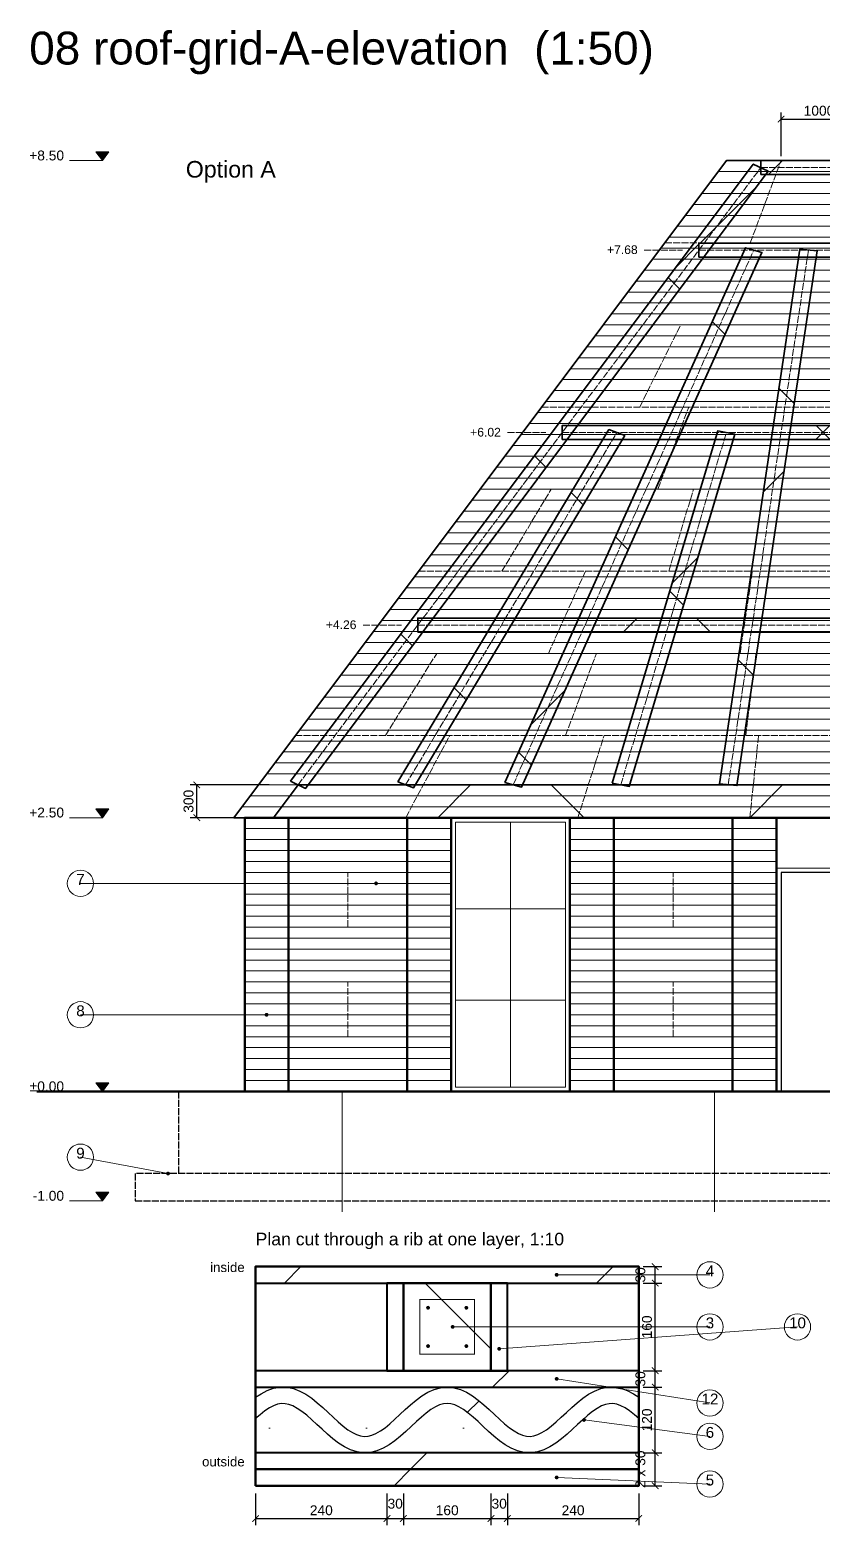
# Model space of a CAD drawing. Header units: millimetres. Extents: x 0 to 157872, y -2 to 14466.
# Drawn here: x 119613 to 126850, y 0 to 13654 of the extents above; entities that cross this region are included whole.
import ezdxf
from ezdxf.enums import TextEntityAlignment as Align

# ---------------------------------------------------------------- set-up
doc = ezdxf.new("R2010")
doc.units = ezdxf.units.MM
doc.linetypes.add('DASHED', pattern=[1.524, 1.27, -0.254])
for name, color, linetype, lineweight in [('ANNOTATION', 4, 'CONTINUOUS', 18), ('BACKGROUND', 9, 'CONTINUOUS', 13), ('DIMS', 3, 'CONTINUOUS', 18), ('HATCH-CAST', 7, 'CONTINUOUS', 9), ('HATCH-EARTH', 8, 'CONTINUOUS', 9), ('HATCH-INSULATION', 7, 'Continuous', 9), ('HATCH-PRINTED', 7, 'CONTINUOUS', 9), ('HIDDEN-AXIS', 8, 'DASHED', 18), ('LINES', 7, 'CONTINUOUS', 25), ('OUTLINE-CUT', 7, 'CONTINUOUS', 50), ('OUTLINE-FINE', 7, 'CONTINUOUS', 25), ('PRINT-LAYERS', 7, 'CONTINUOUS', 9), ('PRINTED-BEAD', 7, 'CONTINUOUS', 25), ('REBAR', 1, 'CONTINUOUS', 0), ('SHEET-LABELS', 2, 'Continuous', 25), ('TEXT', 7, 'CONTINUOUS', 18)]:
    doc.layers.add(name, color=color, linetype=linetype, lineweight=lineweight)
doc.styles.get("Standard").update_dxf_attribs({"font": 'arial.ttf'})
doc.dimstyles.new('PYR-1-50', dxfattribs={"dimscale": 50, "dimtxt": 1.8, "dimasz": 1.2, "dimexe": 1.2, "dimexo": 0.8, "dimgap": 0.6, "dimtad": 1, "dimdec": 0, "dimtxsty": 'Standard', "dimblk": 'ARCHTICK', "dimcen": 2.5, "dimclrd": 3, "dimclre": 3, "dimclrt": 7, "dimazin": 3, "dimtfac": 1, "dimtmove": 0, "dimatfit": 3})
pattern_1 = [(45, (0, 0), (-1425.35, 1425.35), []), (135, (0, 0), (-1425.35, -1425.35), [])]
pattern_2 = [(0, (0, 0), (442.9134, 885.827), [0, -885.827])]
pattern_3 = [(45, (0, 0), (-1425.35, 1425.35), [])]

# ---------------------------------------------------------------- blocks, each defined once
blk = doc.blocks.new('_ARCHTICK')
at = {"color": 0, "linetype": 'BYBLOCK', "const_width": 0.15}
blk.add_lwpolyline([(-0.5, -0.5), (0.5, 0.5)], dxfattribs=at)

msp = doc.modelspace()

# ---------------------------------------------------------------- hatches: boundary and pattern name
at = {"layer": 'ANNOTATION', "ltscale": 50}
h = msp.add_hatch(color=7, dxfattribs=at)
h.dxf.hatch_style = 1
h.paths.add_polyline_path([(120275, 12460), (120215, 12540), (120335, 12540)])
h = msp.add_hatch(color=7, dxfattribs=at)
h.dxf.hatch_style = 1
h.paths.add_polyline_path([(120275, 6460), (120215, 6540), (120335, 6540)])
h = msp.add_hatch(color=7, dxfattribs=at)
h.dxf.hatch_style = 1
edge = h.paths.add_edge_path()
edge.add_arc((122775, 5860), 17.5, 0, 360)
h = msp.add_hatch(color=7, dxfattribs=at)
h.dxf.hatch_style = 1
edge = h.paths.add_edge_path()
edge.add_arc((121775, 4660), 17.5, 0, 360)
h = msp.add_hatch(color=7, dxfattribs=at)
h.dxf.hatch_style = 1
h.paths.add_polyline_path([(120275, 3960), (120215, 4040), (120335, 4040)])
h = msp.add_hatch(color=7, dxfattribs=at)
h.dxf.hatch_style = 1
edge = h.paths.add_edge_path()
edge.add_arc((120875, 3210), 17.5, 0, 360)
h = msp.add_hatch(color=7, dxfattribs=at)
h.dxf.hatch_style = 1
h.paths.add_polyline_path([(120275, 2960), (120215, 3040), (120335, 3040)])
h = msp.add_hatch(color=7, dxfattribs=at)
h.dxf.hatch_style = 1
edge = h.paths.add_edge_path()
edge.add_arc((124425, 2285), 17.5, 0, 360)
h = msp.add_hatch(color=7, dxfattribs=at)
h.dxf.hatch_style = 1
edge = h.paths.add_edge_path()
edge.add_arc((123475, 1810), 17.5, 0, 360)
h = msp.add_hatch(color=7, dxfattribs=at)
h.dxf.hatch_style = 1
edge = h.paths.add_edge_path()
edge.add_arc((123900, 1610), 17.5, 0, 360)
h = msp.add_hatch(color=7, dxfattribs=at)
h.dxf.hatch_style = 1
edge = h.paths.add_edge_path()
edge.add_arc((124425, 1335), 17.5, 0, 360)
h = msp.add_hatch(color=7, dxfattribs=at)
h.dxf.hatch_style = 1
edge = h.paths.add_edge_path()
edge.add_arc((124675, 960), 17.5, 0, 360)
h = msp.add_hatch(color=7, dxfattribs=at)
h.dxf.hatch_style = 1
edge = h.paths.add_edge_path()
edge.add_arc((124425, 435), 17.5, 0, 360)
at = {"layer": 'HATCH-CAST', "ltscale": 50}
h = msp.add_hatch(dxfattribs=at)
h.set_pattern_fill('ANSI37', scale=25.19685)
h.set_pattern_definition(pattern_1)
h.paths.add_polyline_path([(123297.6, 8282.3), (123156.3, 8282.3), (123156.3, 8154.3), (123201.6, 8154.3), (122155.8, 6760), (122062.5, 6760), (121993.9, 6792.9), (126220.9, 12428.9), (126289.5, 12396), (126289.5, 12332), (126334.8, 12332), (125866.3, 11707.3), (125725, 11707.3), (125725, 11579.3), (125770.3, 11579.3), (124616.3, 10040.7), (124475, 10040.7), (124475, 9912.7), (124520.3, 9912.7)])
h = msp.add_hatch(dxfattribs=at)
h.set_pattern_fill('ANSI37', scale=25.19685)
h.set_pattern_definition(pattern_1)
h.paths.add_polyline_path([(127660.5, 12332), (126289.5, 12332), (126289.5, 12460), (127660.5, 12460)])
h = msp.add_hatch(dxfattribs=at)
h.set_pattern_fill('ANSI37', scale=25.19685)
h.set_pattern_definition(pattern_1)
h.paths.add_polyline_path([(125725, 11707.3), (128225, 11707.3), (128225, 11579.3), (125725, 11579.3)])
h = msp.add_hatch(dxfattribs=at)
h.set_pattern_fill('ANSI37', scale=25.19685)
h.set_pattern_definition(pattern_1)
h.paths.add_polyline_path([(125418.8, 10040.7), (126111.2, 11579.3), (126281.2, 11579.3), (125588.8, 10040.7)])
h = msp.add_hatch(dxfattribs=at)
h.set_pattern_fill('ANSI37', scale=25.19685)
h.set_pattern_definition(pattern_1)
h.paths.add_polyline_path([(126404, 10040.7), (126634.8, 11579.3), (126796, 11579.3), (126565.2, 10040.7)])
h = msp.add_hatch(dxfattribs=at)
h.set_pattern_fill('ANSI37', scale=25.19685)
h.set_pattern_definition(pattern_1)
h.paths.add_polyline_path([(129475, 10040.7), (129475, 9912.7), (124475, 9912.7), (124475, 10040.7)])
h = msp.add_hatch(dxfattribs=at)
h.set_pattern_fill('ANSI37', scale=25.19685)
h.set_pattern_definition(pattern_1)
h.paths.add_polyline_path([(124847.9, 9912.7), (125025.4, 9912.7), (124047.2, 8282.3), (123869.7, 8282.3)])
h = msp.add_hatch(dxfattribs=at)
h.set_pattern_fill('ANSI37', scale=25.19685)
h.set_pattern_definition(pattern_1)
h.paths.add_polyline_path([(125361.2, 9912.7), (125531.2, 9912.7), (124797.6, 8282.3), (124627.5, 8282.3)])
h = msp.add_hatch(dxfattribs=at)
h.set_pattern_fill('ANSI37', scale=25.19685)
h.set_pattern_definition(pattern_1)
h.paths.add_polyline_path([(125873.5, 9912.7), (126038.1, 9912.7), (125549, 8282.3), (125384.4, 8282.3)])
h = msp.add_hatch(dxfattribs=at)
h.set_pattern_fill('ANSI37', scale=25.19685)
h.set_pattern_definition(pattern_1)
h.paths.add_polyline_path([(126546, 9912.7), (126301.4, 8282.3), (126140.3, 8282.3), (126384.8, 9912.7)])
h = msp.add_hatch(dxfattribs=at)
h.set_pattern_fill('ANSI37', scale=25.19685)
h.set_pattern_definition(pattern_1)
h.paths.add_polyline_path([(130793.8, 8154.3), (123156.3, 8154.3), (123156.3, 8282.3), (130793.8, 8282.3)])
h = msp.add_hatch(dxfattribs=at)
h.set_pattern_fill('ANSI37', scale=25.19685)
h.set_pattern_definition(pattern_1)
h.paths.add_polyline_path([(123133.8, 6760), (123045, 6760), (122972.9, 6787.7), (123792.9, 8154.3), (123970.4, 8154.3)])
h = msp.add_hatch(dxfattribs=at)
h.set_pattern_fill('ANSI37', scale=25.19685)
h.set_pattern_definition(pattern_1)
h.paths.add_polyline_path([(124569.9, 8154.3), (124740, 8154.3), (124112.5, 6760), (124027.5, 6760), (123952.2, 6781.7)])
h = msp.add_hatch(dxfattribs=at)
h.set_pattern_fill('ANSI37', scale=25.19685)
h.set_pattern_definition(pattern_1)
h.paths.add_polyline_path([(125010, 6760), (124932.2, 6774.9), (125346, 8154.3), (125510.6, 8154.3), (125092.3, 6760)])
h = msp.add_hatch(dxfattribs=at)
h.set_pattern_fill('ANSI37', scale=25.19685)
h.set_pattern_definition(pattern_1)
h.paths.add_polyline_path([(126073.1, 6760), (125992.5, 6760), (125913.1, 6767.6), (126121.1, 8154.3), (126282.2, 8154.3)])
h = msp.add_hatch(dxfattribs=at)
h.set_pattern_fill('ANSI37', scale=25.19685)
h.set_pattern_definition(pattern_1)
h.paths.add_polyline_path([(121837.5, 6460), (122062.5, 6760), (131887.5, 6760), (132112.5, 6460)])
h = msp.add_hatch(dxfattribs=at)
h.set_pattern_fill('ANSI37', scale=25.19685)
h.set_pattern_definition(pattern_1)
h.paths.add_polyline_path([(123825, 2210), (123825, 1410), (123025, 1410), (123025, 2210)])
at = {"layer": 'HATCH-EARTH', "ltscale": 50}
h = msp.add_hatch(dxfattribs=at)
h.set_pattern_fill('EARTH', scale=37.795276)
h.set_pattern_definition([(0, (0, 0), (9070.87, 9070.87), [9070.9, -9070.9]), (0, (0, 3402), (9070.87, 9070.87), [9070.9, -9070.9]), (0, (0, 6803), (9070.87, 9070.87), [9070.9, -9070.9]), (90, (1134, 7937), (-9070.87, 9070.87), [9070.9, -9070.9]), (90, (4535, 7937), (-9070.87, 9070.87), [9070.9, -9070.9]), (90, (7937, 7937), (-9070.87, 9070.87), [9070.9, -9070.9])])
h.paths.add_polyline_path([(132375, 3960), (134275, 3960), (134275, 2860), (119675, 2860), (119675, 3960), (121575, 3960), (121975, 3960), (123060.7, 3960), (123460.7, 3960), (124546.4, 3960), (124946.4, 3960), (126032.2, 3960), (126432.2, 3960), (126475, 3960), (127475, 3960), (127517.9, 3960), (127917.9, 3960), (129003.6, 3960), (129403.6, 3960), (130489.3, 3960), (130889.3, 3960), (131975, 3960)])
at = {"layer": 'HATCH-INSULATION', "ltscale": 50}
h = msp.add_hatch(dxfattribs=at)
h.set_pattern_fill('DOTS', scale=23.622047)
h.set_pattern_definition(pattern_2)
h.paths.add_polyline_path([(122814.6, 859.3), (122774.4, 836.2), (122736.8, 820.7), (122701.7, 812.3), (122667.9, 810.5), (122633.8, 815), (122597.7, 826.3), (122559, 845), (122517.8, 871.1), (122474.6, 903.9), (122429.7, 942.2), (122383.5, 984.5), (122336.2, 1028.9), (122287.8, 1073.9), (122238.2, 1117.6), (122187.1, 1158.3), (122134.1, 1194.4), (122078.8, 1224.4), (122020.8, 1246.3), (121960.5, 1258.4), (121899.2, 1259.3), (121838.6, 1248.9), (121780.2, 1228.4), (121724.5, 1199.6), (121675, 1166.9), (121675, 1260), (123421.5, 1260), (123363.9, 1254.6), (123304.5, 1238.2), (123247.7, 1212.7), (123193.4, 1179.9), (123141.2, 1141.6), (123090.8, 1099.4), (123041.7, 1055), (122993.8, 1010), (122946.9, 966.3), (122901.3, 925.5), (122857, 889.4)])
h = msp.add_hatch(dxfattribs=at)
h.set_pattern_fill('DOTS', scale=23.622047)
h.set_pattern_definition(pattern_2)
h.paths.add_polyline_path([(124513.8, 1028.9), (124466.5, 984.5), (124420.3, 942.2), (124375.5, 903.9), (124332.2, 871.1), (124291, 845), (124252.3, 826.3), (124216.2, 815), (124182.1, 810.5), (124148.3, 812.3), (124113.2, 820.7), (124075.6, 836.2), (124035.4, 859.3), (123993, 889.4), (123948.8, 925.5), (123903.1, 966.3), (123856.3, 1010), (123808.3, 1055), (123759.3, 1099.4), (123708.8, 1141.6), (123656.7, 1179.9), (123602.4, 1212.7), (123545.5, 1238.2), (123486.1, 1254.6), (123428.5, 1260), (125175, 1260), (125175, 1166.9), (125125.5, 1199.6), (125069.8, 1228.4), (125011.4, 1248.9), (124950.9, 1259.3), (124889.5, 1258.4), (124829.2, 1246.3), (124771.3, 1224.4), (124715.9, 1194.4), (124662.9, 1158.3), (124611.8, 1117.6), (124562.2, 1073.9)])
h = msp.add_hatch(dxfattribs=at)
h.set_pattern_fill('DOTS', scale=23.622047)
h.set_pattern_definition(pattern_2)
h.paths.add_polyline_path([(122141.8, 1002.5), (122187.2, 962.6), (122233.8, 919.3), (122281.5, 874.5), (122330.3, 829.8), (122380.5, 787), (122432.2, 747.8), (122486, 713.7), (122542.3, 686.5), (122601.2, 668), (122661.6, 660), (121675, 660), (121675, 973.5), (121715.2, 1008.4), (121758.9, 1042.5), (121800.5, 1070.1), (121839.8, 1090.4), (121876.4, 1103.2), (121910.9, 1109.1), (121944.5, 1108.6), (121979.2, 1101.7), (122016.3, 1087.7), (122055.9, 1066.2), (122097.9, 1037.5)])
h = msp.add_hatch(dxfattribs=at)
h.set_pattern_fill('DOTS', scale=23.622047)
h.set_pattern_definition(pattern_2)
h.paths.add_polyline_path([(123317.4, 1079.5), (123355.5, 1096.7), (123391.1, 1106.5), (123425, 1109.7), (123458.9, 1106.5), (123494.5, 1096.7), (123532.7, 1079.5), (123573.4, 1055), (123616.2, 1023.5), (123660.8, 986.2), (123706.7, 944.7), (123753.8, 900.5), (123801.9, 855.5), (123851.3, 811.5), (123902, 770), (123954.6, 732.7), (124009.4, 701.3), (124066.8, 677.5), (124126.7, 663.2), (124186.6, 660), (122663.4, 660), (122723.3, 663.2), (122783.2, 677.5), (122840.6, 701.3), (122895.4, 732.7), (122948, 770), (122998.8, 811.5), (123048.1, 855.5), (123096.3, 900.5), (123143.3, 944.7), (123189.3, 986.2), (123233.8, 1023.5), (123276.7, 1055)])
h = msp.add_hatch(dxfattribs=at)
h.set_pattern_fill('DOTS', scale=23.622047)
h.set_pattern_definition(pattern_2)
h.paths.add_polyline_path([(124794.1, 1066.2), (124833.8, 1087.7), (124870.8, 1101.7), (124905.5, 1108.6), (124939.2, 1109.1), (124973.6, 1103.2), (125010.2, 1090.4), (125049.5, 1070.1), (125091.2, 1042.5), (125134.8, 1008.4), (125175, 973.5), (125175, 660), (124188.5, 660), (124248.8, 668), (124307.7, 686.5), (124364, 713.7), (124417.8, 747.8), (124469.6, 787), (124519.7, 829.8), (124568.5, 874.5), (124616.2, 919.3), (124662.8, 962.6), (124708.2, 1002.5), (124752.1, 1037.5)])
at = {"layer": 'HATCH-PRINTED', "ltscale": 50}
h = msp.add_hatch(dxfattribs=at)
h.set_pattern_fill('ANSI31', scale=25.19685)
h.set_pattern_definition(pattern_3)
h.paths.add_polyline_path([(121675, 2210), (121675, 2360), (125175, 2360), (125175, 2210), (123975, 2210), (123825, 2210), (123025, 2210), (122875, 2210)])
h = msp.add_hatch(dxfattribs=at)
h.set_pattern_fill('ANSI31', scale=25.19685)
h.set_pattern_definition(pattern_3)
h.paths.add_polyline_path([(122875, 1410), (122875, 2210), (123025, 2210), (123025, 1410)])
h = msp.add_hatch(dxfattribs=at)
h.set_pattern_fill('ANSI31', scale=25.19685)
h.set_pattern_definition(pattern_3)
h.paths.add_polyline_path([(123825, 1410), (123825, 2210), (123975, 2210), (123975, 1410)])
h = msp.add_hatch(dxfattribs=at)
h.set_pattern_fill('ANSI31', scale=25.19685)
h.set_pattern_definition(pattern_3)
h.paths.add_polyline_path([(122875, 1410), (123025, 1410), (123825, 1410), (123975, 1410), (125175, 1410), (125175, 1260), (121675, 1260), (121675, 1410)])
h = msp.add_hatch(dxfattribs=at)
h.set_pattern_fill('ANSI31', scale=25.19685)
h.set_pattern_definition(pattern_3)
h.paths.add_polyline_path([(122429.7, 942.2), (122474.6, 903.9), (122517.8, 871.1), (122559, 845), (122597.7, 826.3), (122633.8, 815), (122667.9, 810.5), (122701.7, 812.3), (122736.8, 820.7), (122774.4, 836.2), (122814.6, 859.3), (122857, 889.4), (122901.3, 925.5), (122946.9, 966.3), (122993.8, 1010), (123041.7, 1055), (123090.8, 1099.4), (123141.2, 1141.6), (123193.4, 1179.9), (123247.7, 1212.7), (123304.5, 1238.2), (123363.9, 1254.6), (123421.5, 1260), (123428.5, 1260), (123486.1, 1254.6), (123545.5, 1238.2), (123602.4, 1212.7), (123656.7, 1179.9), (123708.8, 1141.6), (123759.3, 1099.4), (123808.3, 1055), (123856.3, 1010), (123903.1, 966.3), (123948.8, 925.5), (123993, 889.4), (124035.4, 859.3), (124075.6, 836.2), (124113.2, 820.7), (124148.3, 812.3), (124182.1, 810.5), (124216.2, 815), (124252.3, 826.3), (124291, 845), (124332.2, 871.1), (124375.5, 903.9), (124420.3, 942.2), (124466.5, 984.5), (124513.8, 1028.9), (124562.2, 1073.9), (124611.8, 1117.6), (124662.9, 1158.3), (124715.9, 1194.4), (124771.3, 1224.4), (124829.2, 1246.3), (124889.5, 1258.4), (124950.9, 1259.3), (125011.4, 1248.9), (125069.8, 1228.4), (125125.5, 1199.6), (125175, 1166.9), (125175, 973.5), (125134.8, 1008.4), (125091.2, 1042.5), (125049.5, 1070.1), (125010.2, 1090.4), (124973.6, 1103.2), (124939.2, 1109.1), (124905.5, 1108.6), (124870.8, 1101.7), (124833.8, 1087.7), (124794.1, 1066.2), (124752.1, 1037.5), (124708.2, 1002.5), (124662.8, 962.6), (124616.2, 919.3), (124568.5, 874.5), (124519.7, 829.8), (124469.6, 787), (124417.8, 747.8), (124364, 713.7), (124307.7, 686.5), (124248.8, 668), (124188.5, 660), (124186.6, 660), (124126.7, 663.2), (124066.8, 677.5), (124009.4, 701.3), (123954.6, 732.7), (123902, 770), (123851.3, 811.5), (123801.9, 855.5), (123753.8, 900.5), (123706.7, 944.7), (123660.8, 986.2), (123616.2, 1023.5), (123573.4, 1055), (123532.7, 1079.5), (123494.5, 1096.7), (123458.9, 1106.5), (123425, 1109.7), (123391.1, 1106.5), (123355.5, 1096.7), (123317.4, 1079.5), (123276.7, 1055), (123233.8, 1023.5), (123189.3, 986.2), (123143.3, 944.7), (123096.3, 900.5), (123048.1, 855.5), (122998.8, 811.5), (122948, 770), (122895.4, 732.7), (122840.6, 701.3), (122783.2, 677.5), (122723.3, 663.2), (122663.4, 660), (122661.6, 660), (122601.2, 668), (122542.3, 686.5), (122486, 713.7), (122432.2, 747.8), (122380.5, 787), (122330.3, 829.8), (122281.5, 874.5), (122233.8, 919.3), (122187.2, 962.6), (122141.8, 1002.5), (122097.9, 1037.5), (122055.9, 1066.2), (122016.3, 1087.7), (121979.2, 1101.7), (121944.5, 1108.6), (121910.9, 1109.1), (121876.4, 1103.2), (121839.8, 1090.4), (121800.5, 1070.1), (121758.9, 1042.5), (121715.2, 1008.4), (121675, 973.5), (121675, 1166.9), (121724.5, 1199.6), (121780.2, 1228.4), (121838.6, 1248.9), (121899.2, 1259.3), (121960.5, 1258.4), (122020.8, 1246.3), (122078.8, 1224.4), (122134.1, 1194.4), (122187.1, 1158.3), (122238.2, 1117.6), (122287.8, 1073.9), (122336.2, 1028.9), (122383.5, 984.5)])
h = msp.add_hatch(dxfattribs=at)
h.set_pattern_fill('ANSI31', scale=25.19685)
h.set_pattern_definition(pattern_3)
h.paths.add_polyline_path([(125175, 510), (121675, 510), (121675, 660), (125175, 660)])
h = msp.add_hatch(dxfattribs=at)
h.set_pattern_fill('ANSI31', scale=25.19685)
h.set_pattern_definition(pattern_3)
h.paths.add_polyline_path([(125175, 510), (125175, 360), (121675, 360), (121675, 510)])
at = {"layer": 'REBAR', "ltscale": 50}
h = msp.add_hatch(color=7, dxfattribs=at)
h.dxf.hatch_style = 1
edge = h.paths.add_edge_path()
edge.add_arc((123250, 1985), 17.5, 0, 360)
h = msp.add_hatch(color=7, dxfattribs=at)
h.dxf.hatch_style = 1
edge = h.paths.add_edge_path()
edge.add_arc((123600, 1985), 17.5, 0, 360)
h = msp.add_hatch(color=7, dxfattribs=at)
h.dxf.hatch_style = 1
edge = h.paths.add_edge_path()
edge.add_arc((123250, 1635), 17.5, 0, 360)
h = msp.add_hatch(color=7, dxfattribs=at)
h.dxf.hatch_style = 1
edge = h.paths.add_edge_path()
edge.add_arc((123600, 1635), 17.5, 0, 360)

# ---------------------------------------------------------------- linework, layer by layer
at = {"layer": 'ANNOTATION', "lineweight": 20, "ltscale": 50}
for points in [[(120275, 12460), (119975, 12460)], [(120275, 6460), (119975, 6460)], [(120075, 5860), (122775, 5860)], [(120075, 4660), (121775, 4660)], [(120275, 3960), (119975, 3960)], [(120075, 3360), (120875, 3210)], [(120275, 2960), (119975, 2960)], [(125825, 2285), (124425, 2285)], [(125825, 1810), (123475, 1810)], [(126625, 1810), (123900, 1610)], [(125825, 1115), (124425, 1335)], [(125825, 810), (124675, 960)], [(125825, 375), (124425, 435)]]:
    msp.add_lwpolyline(points, dxfattribs=at)
at = {"layer": 'ANNOTATION', "lineweight": 9, "ltscale": 50}
for points in [[(120275, 12460), (120335, 12540), (120215, 12540)], [(120275, 6460), (120335, 6540), (120215, 6540)], [(120275, 3960), (120335, 4040), (120215, 4040)], [(120275, 2960), (120335, 3040), (120215, 3040)]]:
    msp.add_lwpolyline(points, close=True, dxfattribs=at)
at = {"layer": 'ANNOTATION', "lineweight": 18, "ltscale": 50}
for centre in [(120075, 5860), (120075, 4660), (120075, 3360), (125825, 2285), (125825, 1810), (126625, 1810), (125825, 1115), (125825, 810), (125825, 375)]:
    msp.add_circle(centre, 120, dxfattribs=at)
at = {"layer": 'BACKGROUND', "lineweight": 20, "ltscale": 50}
msp.add_lwpolyline([(124003.6, 4000), (124003.6, 6420)], dxfattribs=at)
at = {"layer": 'BACKGROUND', "lineweight": 15, "ltscale": 50}
for points in [[(123500.7, 5626.7), (124506.4, 5626.7)], [(123500.7, 4793.3), (124506.4, 4793.3)]]:
    msp.add_lwpolyline(points, dxfattribs=at)
at = {"layer": 'HIDDEN-AXIS', "linetype": 'DASHED', "lineweight": 9, "ltscale": 50}
for points in [[(126193.8, 11710), (126475, 12460)], [(125412.5, 11710), (128537.5, 11710)], [(124850, 10960), (129100, 10960)], [(125183.3, 10210), (125558.3, 10960)], [(124287.5, 10210), (129662.5, 10210)], [(125350, 9460), (125631.2, 10210)], [(123725, 9460), (130225, 9460)], [(123925, 8710), (124375, 9460)], [(125450, 8710), (125675, 9460)], [(123162.5, 8710), (130787.5, 8710)], [(124350, 7960), (124687.5, 8710)], [(126100, 7960), (126212.5, 8710)], [(122600, 7960), (131350, 7960)], [(122860.4, 7210), (123329.2, 7960)], [(124506.2, 7210), (124787.5, 7960)], [(126152.1, 7210), (126245.8, 7960)], [(122037.5, 7210), (131912.5, 7210)], [(123046.4, 6460), (123448.2, 7210)], [(124617.9, 6460), (124858.9, 7210)], [(126189.3, 6460), (126269.6, 7210)], [(121975, 5960), (123060.7, 5960)], [(122517.9, 5460), (122517.9, 5960)], [(124946.4, 5960), (126032.1, 5960)], [(125489.3, 5460), (125489.3, 5960)], [(121975, 5460), (123060.7, 5460)], [(124946.4, 5460), (126032.1, 5460)], [(121975, 4960), (123060.7, 4960)], [(122517.9, 4460), (122517.9, 4960)], [(124946.4, 4960), (126032.1, 4960)], [(125489.3, 4460), (125489.3, 4960)], [(121975, 4460), (123060.7, 4460)], [(124946.4, 4460), (126032.1, 4460)]]:
    msp.add_lwpolyline(points, dxfattribs=at)
at = {"layer": 'HIDDEN-AXIS', "linetype": 'DASHED', "lineweight": 15, "ltscale": 50}
for points in [[(125225, 11643.3), (125575, 11643.3)], [(123975, 9976.7), (124325, 9976.7)], [(122656.2, 8218.3), (123006.2, 8218.3)]]:
    msp.add_lwpolyline(points, dxfattribs=at)
at = {"layer": 'HIDDEN-AXIS', "linetype": 'DASHED', "lineweight": 25, "ltscale": 50}
for points in [[(120975, 3210), (120975, 3960)], [(120575, 2960), (133375, 2960), (133375, 3210), (120575, 3210), (120575, 2960)]]:
    msp.add_lwpolyline(points, dxfattribs=at)
at = {"layer": 'LINES', "lineweight": 50, "ltscale": 50}
msp.add_lwpolyline([(119675, 3960), (134275, 3960)], dxfattribs=at)
at = {"layer": 'OUTLINE-CUT', "lineweight": 50, "ltscale": 50}
for points in [[(121575, 3960), (132375, 3960), (132375, 6460), (121575, 6460)], [(121575, 3960), (121975, 3960), (121975, 6460), (121575, 6460)], [(123060.7, 3960), (123460.7, 3960), (123460.7, 6460), (123060.7, 6460)], [(124546.4, 3960), (124946.4, 3960), (124946.4, 6460), (124546.4, 6460)], [(126032.1, 3960), (126432.1, 3960), (126432.1, 6460), (126032.1, 6460)], [(121675, 360), (125175, 360), (125175, 2360), (121675, 2360)], [(123025, 1410), (123825, 1410), (123825, 2210), (123025, 2210)]]:
    msp.add_lwpolyline(points, close=True, dxfattribs=at)
at = {"layer": 'OUTLINE-CUT', "lineweight": 40, "ltscale": 50}
for points in [[(121675, 2210), (125175, 2210), (125175, 2360), (121675, 2360)], [(122875, 1410), (123025, 1410), (123025, 2210), (122875, 2210)], [(123825, 1410), (123975, 1410), (123975, 2210), (123825, 2210)], [(121675, 1260), (125175, 1260), (125175, 1410), (121675, 1410)], [(121675, 510), (125175, 510), (125175, 660), (121675, 660)], [(121675, 360), (125175, 360), (125175, 510), (121675, 510)]]:
    msp.add_lwpolyline(points, close=True, dxfattribs=at)
at = {"layer": 'OUTLINE-FINE', "lineweight": 35, "ltscale": 50}
for points in [[(121475, 6460), (132475, 6460), (127975, 12460), (125975, 12460)], [(121993.9, 6792.9), (126220.9, 12428.9), (126358.1, 12363.1), (122131.1, 6727.1)], [(126289.5, 12332), (127660.5, 12332), (127660.5, 12460), (126289.5, 12460)], [(123952.2, 6781.7), (126149.7, 11665), (126300.3, 11621.7), (124102.8, 6738.3)], [(125725, 11579.3), (128225, 11579.3), (128225, 11707.3), (125725, 11707.3)], [(125913.1, 6767.6), (126645.6, 11651), (126804.4, 11635.7), (126071.9, 6752.4)], [(122972.9, 6787.7), (124902.9, 10004.4), (125047.1, 9949), (123117.1, 6732.3)], [(124475, 9912.7), (129475, 9912.7), (129475, 10040.7), (124475, 10040.7)], [(124932.2, 6774.9), (125897.2, 9991.6), (126052.8, 9961.7), (125087.8, 6745.1)], [(123156.2, 8154.3), (130793.8, 8154.3), (130793.8, 8282.3), (123156.2, 8282.3)], [(121837.5, 6460), (132112.5, 6460), (131887.5, 6760), (122062.5, 6760)], [(123460.7, 3960), (124546.4, 3960), (124546.4, 6460), (123460.7, 6460)]]:
    msp.add_lwpolyline(points, close=True, dxfattribs=at)
at = {"layer": 'OUTLINE-FINE', "lineweight": 15, "ltscale": 50}
for points in [[(123500.7, 4000), (124506.4, 4000), (124506.4, 6420), (123500.7, 6420)], [(126435, 3960), (127515, 3960), (127515, 6000), (126435, 6000)]]:
    msp.add_lwpolyline(points, close=True, dxfattribs=at)
at = {"layer": 'OUTLINE-FINE', "lineweight": 30, "ltscale": 50}
msp.add_lwpolyline([(126475, 3960), (127475, 3960), (127475, 5960), (126475, 5960)], close=True, dxfattribs=at)
at = {"layer": 'PRINT-LAYERS', "lineweight": 5, "ltscale": 50}
for points in [[(125900, 12360), (128050, 12360)], [(125750, 12160), (128200, 12160)], [(125825, 12260), (128125, 12260)], [(125675, 12060), (128275, 12060)], [(125600, 11960), (128350, 11960)], [(125450, 11760), (128500, 11760)], [(125525, 11860), (128425, 11860)], [(125375, 11660), (128575, 11660)], [(125300, 11560), (128650, 11560)], [(125150, 11360), (128800, 11360)], [(125225, 11460), (128725, 11460)], [(125075, 11260), (128875, 11260)], [(124925, 11060), (129025, 11060)], [(125000, 11160), (128950, 11160)], [(124850, 10960), (129100, 10960)], [(124775, 10860), (129175, 10860)], [(124625, 10660), (129325, 10660)], [(124700, 10760), (129250, 10760)], [(124550, 10560), (129400, 10560)], [(124475, 10460), (129475, 10460)], [(124325, 10260), (129625, 10260)], [(124400, 10360), (129550, 10360)], [(124250, 10160), (129700, 10160)], [(124175, 10060), (129775, 10060)], [(124025, 9860), (129925, 9860)], [(124100, 9960), (129850, 9960)], [(123950, 9760), (130000, 9760)], [(123800, 9560), (130150, 9560)], [(123875, 9660), (130075, 9660)], [(123725, 9460), (130225, 9460)], [(123650, 9360), (130300, 9360)], [(123500, 9160), (130450, 9160)], [(123575, 9260), (130375, 9260)], [(123425, 9060), (130525, 9060)], [(123350, 8960), (130600, 8960)], [(123200, 8760), (130750, 8760)], [(123275, 8860), (130675, 8860)], [(123125, 8660), (130825, 8660)], [(123050, 8560), (130900, 8560)], [(122900, 8360), (131050, 8360)], [(122975, 8460), (130975, 8460)], [(122825, 8260), (131125, 8260)], [(122675, 8060), (131275, 8060)], [(122750, 8160), (131200, 8160)], [(122600, 7960), (131350, 7960)], [(122525, 7860), (131425, 7860)], [(122375, 7660), (131575, 7660)], [(122450, 7760), (131500, 7760)], [(122300, 7560), (131650, 7560)], [(122225, 7460), (131725, 7460)], [(122075, 7260), (131875, 7260)], [(122150, 7360), (131800, 7360)], [(122000, 7160), (131950, 7160)], [(121925, 7060), (132025, 7060)], [(121775, 6860), (132175, 6860)], [(121850, 6960), (132100, 6960)], [(121700, 6760), (132250, 6760)], [(121550, 6560), (132400, 6560)], [(121625, 6660), (132325, 6660)], [(121575, 6360), (121975, 6360)], [(121975, 6360), (123060.7, 6360)], [(123060.7, 6360), (123460.7, 6360)], [(124546.4, 6360), (124946.4, 6360)], [(124946.4, 6360), (126032.1, 6360)], [(126032.1, 6360), (126432.1, 6360)], [(121575, 6260), (121975, 6260)], [(121575, 6160), (121975, 6160)], [(121975, 6260), (123060.7, 6260)], [(121975, 6160), (123060.7, 6160)], [(123060.7, 6260), (123460.7, 6260)], [(123060.7, 6160), (123460.7, 6160)], [(124546.4, 6260), (124946.4, 6260)], [(124546.4, 6160), (124946.4, 6160)], [(124946.4, 6260), (126032.1, 6260)], [(124946.4, 6160), (126032.1, 6160)], [(126032.1, 6260), (126432.1, 6260)], [(126032.1, 6160), (126432.1, 6160)], [(121575, 6060), (121975, 6060)], [(121975, 6060), (123060.7, 6060)], [(123060.7, 6060), (123460.7, 6060)], [(124546.4, 6060), (124946.4, 6060)], [(124946.4, 6060), (126032.1, 6060)], [(126032.1, 6060), (126432.1, 6060)], [(121575, 5960), (121975, 5960)], [(121975, 5960), (123060.7, 5960)], [(123060.7, 5960), (123460.7, 5960)], [(124546.4, 5960), (124946.4, 5960)], [(124946.4, 5960), (126032.1, 5960)], [(126032.1, 5960), (126432.1, 5960)], [(121575, 5860), (121975, 5860)], [(121575, 5760), (121975, 5760)], [(121975, 5860), (123060.7, 5860)], [(121975, 5760), (123060.7, 5760)], [(123060.7, 5860), (123460.7, 5860)], [(123060.7, 5760), (123460.7, 5760)], [(124546.4, 5860), (124946.4, 5860)], [(124546.4, 5760), (124946.4, 5760)], [(124946.4, 5860), (126032.1, 5860)], [(124946.4, 5760), (126032.1, 5760)], [(126032.1, 5860), (126432.1, 5860)], [(126032.1, 5760), (126432.1, 5760)], [(121575, 5660), (121975, 5660)], [(121975, 5660), (123060.7, 5660)], [(123060.7, 5660), (123460.7, 5660)], [(124546.4, 5660), (124946.4, 5660)], [(124946.4, 5660), (126032.1, 5660)], [(126032.1, 5660), (126432.1, 5660)], [(121575, 5560), (121975, 5560)], [(121975, 5560), (123060.7, 5560)], [(123060.7, 5560), (123460.7, 5560)], [(124546.4, 5560), (124946.4, 5560)], [(124946.4, 5560), (126032.1, 5560)], [(126032.1, 5560), (126432.1, 5560)], [(121575, 5460), (121975, 5460)], [(121575, 5360), (121975, 5360)], [(121975, 5460), (123060.7, 5460)], [(121975, 5360), (123060.7, 5360)], [(123060.7, 5460), (123460.7, 5460)], [(123060.7, 5360), (123460.7, 5360)], [(124546.4, 5460), (124946.4, 5460)], [(124546.4, 5360), (124946.4, 5360)], [(124946.4, 5460), (126032.1, 5460)], [(124946.4, 5360), (126032.1, 5360)], [(126032.1, 5460), (126432.1, 5460)], [(126032.1, 5360), (126432.1, 5360)], [(121575, 5260), (121975, 5260)], [(121975, 5260), (123060.7, 5260)], [(123060.7, 5260), (123460.7, 5260)], [(124546.4, 5260), (124946.4, 5260)], [(124946.4, 5260), (126032.1, 5260)], [(126032.1, 5260), (126432.1, 5260)], [(121575, 5160), (121975, 5160)], [(121575, 5060), (121975, 5060)], [(121975, 5160), (123060.7, 5160)], [(121975, 5060), (123060.7, 5060)], [(123060.7, 5160), (123460.7, 5160)], [(123060.7, 5060), (123460.7, 5060)], [(124546.4, 5160), (124946.4, 5160)], [(124546.4, 5060), (124946.4, 5060)], [(124946.4, 5160), (126032.1, 5160)], [(124946.4, 5060), (126032.1, 5060)], [(126032.1, 5160), (126432.1, 5160)], [(126032.1, 5060), (126432.1, 5060)], [(121575, 4960), (121975, 4960)], [(121975, 4960), (123060.7, 4960)], [(123060.7, 4960), (123460.7, 4960)], [(124546.4, 4960), (124946.4, 4960)], [(124946.4, 4960), (126032.1, 4960)], [(126032.1, 4960), (126432.1, 4960)], [(121575, 4860), (121975, 4860)], [(121975, 4860), (123060.7, 4860)], [(123060.7, 4860), (123460.7, 4860)], [(124546.4, 4860), (124946.4, 4860)], [(124946.4, 4860), (126032.1, 4860)], [(126032.1, 4860), (126432.1, 4860)], [(121575, 4760), (121975, 4760)], [(121575, 4660), (121975, 4660)], [(121975, 4760), (123060.7, 4760)], [(121975, 4660), (123060.7, 4660)], [(123060.7, 4760), (123460.7, 4760)], [(123060.7, 4660), (123460.7, 4660)], [(124546.4, 4760), (124946.4, 4760)], [(124546.4, 4660), (124946.4, 4660)], [(124946.4, 4760), (126032.1, 4760)], [(124946.4, 4660), (126032.1, 4660)], [(126032.1, 4760), (126432.1, 4760)], [(126032.1, 4660), (126432.1, 4660)], [(121575, 4560), (121975, 4560)], [(121975, 4560), (123060.7, 4560)], [(123060.7, 4560), (123460.7, 4560)], [(124546.4, 4560), (124946.4, 4560)], [(124946.4, 4560), (126032.1, 4560)], [(126032.1, 4560), (126432.1, 4560)], [(121575, 4460), (121975, 4460)], [(121975, 4460), (123060.7, 4460)], [(123060.7, 4460), (123460.7, 4460)], [(124546.4, 4460), (124946.4, 4460)], [(124946.4, 4460), (126032.1, 4460)], [(126032.1, 4460), (126432.1, 4460)], [(121575, 4360), (121975, 4360)], [(121575, 4260), (121975, 4260)], [(121975, 4360), (123060.7, 4360)], [(121975, 4260), (123060.7, 4260)], [(123060.7, 4360), (123460.7, 4360)], [(123060.7, 4260), (123460.7, 4260)], [(124546.4, 4360), (124946.4, 4360)], [(124546.4, 4260), (124946.4, 4260)], [(124946.4, 4360), (126032.1, 4360)], [(124946.4, 4260), (126032.1, 4260)], [(126032.1, 4360), (126432.1, 4360)], [(126032.1, 4260), (126432.1, 4260)], [(121575, 4160), (121975, 4160)], [(121975, 4160), (123060.7, 4160)], [(123060.7, 4160), (123460.7, 4160)], [(124546.4, 4160), (124946.4, 4160)], [(124946.4, 4160), (126032.1, 4160)], [(126032.1, 4160), (126432.1, 4160)], [(121575, 4060), (121975, 4060)], [(121975, 4060), (123060.7, 4060)], [(123060.7, 4060), (123460.7, 4060)], [(124546.4, 4060), (124946.4, 4060)], [(124946.4, 4060), (126032.1, 4060)], [(126032.1, 4060), (126432.1, 4060)]]:
    msp.add_lwpolyline(points, dxfattribs=at)
at = {"layer": 'PRINTED-BEAD', "lineweight": 25, "ltscale": 50}
for points in [[(121724.5, 1199.6), (121780.2, 1228.4), (121838.6, 1248.9), (121899.2, 1259.3), (121960.5, 1258.4), (122020.8, 1246.3), (122078.8, 1224.4), (122134.1, 1194.4), (122187.1, 1158.3), (122238.2, 1117.6), (122287.8, 1073.9), (122336.2, 1028.9), (122383.5, 984.5), (122429.7, 942.2), (122474.5, 903.9), (122517.8, 871.1), (122559, 845), (122597.7, 826.3), (122633.8, 815), (122667.9, 810.5), (122701.7, 812.3), (122736.8, 820.7), (122774.4, 836.2), (122814.6, 859.3), (122857, 889.4), (122901.3, 925.5), (122946.9, 966.3), (122993.7, 1010), (123041.7, 1055), (123090.8, 1099.4), (123141.2, 1141.6), (123193.3, 1179.9), (123247.6, 1212.7), (123304.5, 1238.2), (123363.9, 1254.6), (123421.5, 1260)], [(123421.5, 1260), (123428.5, 1260)], [(123428.5, 1260), (123486.1, 1254.6), (123545.5, 1238.2), (123602.4, 1212.7), (123656.7, 1179.9), (123708.8, 1141.6), (123759.2, 1099.4), (123808.3, 1055), (123856.3, 1010), (123903.1, 966.3), (123948.7, 925.5), (123993, 889.4), (124035.4, 859.3), (124075.6, 836.2), (124113.2, 820.7), (124148.3, 812.3), (124182.1, 810.5), (124216.2, 815), (124252.3, 826.3), (124291, 845), (124332.2, 871.1), (124375.5, 903.9), (124420.3, 942.2), (124466.5, 984.5), (124513.8, 1028.9), (124562.2, 1073.9), (124611.8, 1117.6), (124662.9, 1158.3), (124715.9, 1194.4), (124771.2, 1224.4), (124829.2, 1246.3), (124889.5, 1258.4), (124950.8, 1259.3), (125011.4, 1248.9), (125069.8, 1228.4), (125125.5, 1199.6), (125175, 1166.9)], [(121675, 1166.9), (121724.5, 1199.6)], [(121675, 973.5), (121675, 1166.9)], [(122661.5, 660), (122601.2, 668), (122542.3, 686.5), (122486, 713.7), (122432.2, 747.8), (122380.5, 787), (122330.3, 829.8), (122281.5, 874.5), (122233.8, 919.3), (122187.2, 962.6), (122141.8, 1002.5), (122097.9, 1037.5), (122055.9, 1066.2), (122016.2, 1087.7), (121979.2, 1101.7), (121944.5, 1108.6), (121910.8, 1109.1), (121876.4, 1103.2), (121839.8, 1090.4), (121800.5, 1070.1), (121758.8, 1042.5), (121715.2, 1008.4), (121675, 973.5)], [(124186.6, 660), (124126.7, 663.2), (124066.8, 677.5), (124009.4, 701.3), (123954.6, 732.7), (123902, 770), (123851.3, 811.5), (123801.9, 855.5), (123753.7, 900.5), (123706.7, 944.7), (123660.8, 986.2), (123616.2, 1023.5), (123573.3, 1055), (123532.6, 1079.5), (123494.5, 1096.7), (123458.9, 1106.5), (123425, 1109.7), (123391.1, 1106.5), (123355.5, 1096.7), (123317.4, 1079.5), (123276.7, 1055), (123233.8, 1023.5), (123189.2, 986.2), (123143.3, 944.7), (123096.3, 900.5), (123048.1, 855.5), (122998.7, 811.5), (122948, 770), (122895.4, 732.7), (122840.6, 701.3), (122783.2, 677.5), (122723.3, 663.2), (122663.4, 660)], [(125175, 973.5), (125134.8, 1008.4), (125091.2, 1042.5), (125049.5, 1070.1), (125010.2, 1090.4), (124973.6, 1103.2), (124939.2, 1109.1), (124905.5, 1108.6), (124870.8, 1101.7), (124833.8, 1087.7), (124794.1, 1066.2), (124752.1, 1037.5), (124708.2, 1002.5), (124662.8, 962.6), (124616.2, 919.3), (124568.5, 874.5), (124519.7, 829.8), (124469.5, 787), (124417.8, 747.8), (124364, 713.7), (124307.7, 686.5), (124248.8, 668), (124188.5, 660)], [(125175, 1166.9), (125175, 973.5)], [(122663.4, 660), (122661.5, 660)], [(124188.5, 660), (124186.6, 660)]]:
    msp.add_lwpolyline(points, dxfattribs=at)
at = {"layer": 'REBAR', "linetype": 'DASHED', "lineweight": 15, "ltscale": 50}
for points in [[(122062.5, 6760), (126289.5, 12396)], [(126289.5, 12396), (127660.5, 12396)], [(124027.5, 6760), (126225, 11643.3)], [(125725, 11643.3), (128225, 11643.3)], [(125992.5, 6760), (126725, 11643.3)], [(123045, 6760), (124975, 9976.7)], [(124475, 9976.7), (129475, 9976.7)], [(125010, 6760), (125975, 9976.7)], [(123156.2, 8218.3), (130793.8, 8218.3)]]:
    msp.add_lwpolyline(points, dxfattribs=at)
at = {"layer": 'REBAR', "lineweight": 0, "ltscale": 50, "const_width": 8}
msp.add_lwpolyline([(123175, 1560), (123675, 1560), (123675, 2060), (123175, 2060)], close=True, dxfattribs=at)

# ---------------------------------------------------------------- texts
at = {"layer": 'ANNOTATION', "ltscale": 50}
for s, p in [('+8.50', (119925, 12435)), ('+2.50', (119925, 6435)), ('±0.00', (119925, 3935)), ('-1.00', (119925, 2935))]:
    msp.add_text(s, height=90, dxfattribs=at).set_placement(p, align=Align.BOTTOM_RIGHT)
for s, height, p in [('7', 99.4, (120075, 5816.8)), ('8', 99.4, (120075, 4616.8)), ('9', 99.4, (120075, 3316.8)), ('4', 99.4, (125825, 2241.8)), ('3', 99.4, (125825, 1766.8)), ('10', 99.36, (126625, 1766.8)), ('12', 99.36, (125825, 1071.8)), ('6', 99.4, (125825, 766.8)), ('5', 99.4, (125825, 331.8))]:
    msp.add_text(s, height=height, dxfattribs=at).set_placement(p, align=Align.BOTTOM_CENTER)
at = {"layer": 'SHEET-LABELS'}
msp.add_text('08 roof-grid-A-elevation  (1:50)', height=300, dxfattribs=at).set_placement((119606.9, 13247.6), align=Align.BOTTOM_LEFT)
at = {"layer": 'TEXT', "ltscale": 50}
for s, height, p in [('Option A', 151.2, (121037.5, 12260)), ('Plan cut through a rib at one layer, 1:10', 115.2, (121675, 2520))]:
    msp.add_text(s, height=height, dxfattribs=at).set_placement(p, align=Align.BOTTOM_LEFT)
for s, height, p in [('+7.68', 79.2, (125165, 11583.3)), ('+6.02', 79.2, (123915, 9916.7)), ('+4.26', 79.2, (122596.3, 8158.3)), ('inside', 86.4, (121575, 2285)), ('outside', 86.4, (121575, 510))]:
    msp.add_text(s, height=height, dxfattribs=at).set_placement(p, align=Align.BOTTOM_RIGHT)

# ---------------------------------------------------------------- dimensions: what is measured, and where the dimension line sits
at = {"layer": 'DIMS'}
msp.add_linear_dim(base=(126475, 12840), p1=(126475, 12460), p2=(127475, 12460), text='<> clear', dimstyle='PYR-1-50', dxfattribs=at).render()
msp.add_linear_dim(base=(121137.5, 6460), p1=(121837.5, 6460), p2=(121837.5, 6760), angle=90, dimstyle='PYR-1-50', dxfattribs=at).render()
for base, p1, p2 in [((125325, 2210), (125175, 2210), (125175, 2360)), ((125325, 1410), (125175, 1410), (125175, 2210)), ((125325, 1260), (125175, 1260), (125175, 1410)), ((125325, 660), (125175, 660), (125175, 1260))]:
    msp.add_linear_dim(base=base, p1=p1, p2=p2, angle=90, dimstyle='PYR-1-50', override={"dimlfac": 0.2}, dxfattribs=at).render()
msp.add_linear_dim(base=(125325, 360), p1=(125175, 360), p2=(125175, 660), angle=90, text='2 x 30', dimstyle='PYR-1-50', override={"dimlfac": 0.2}, dxfattribs=at).render()
for base, p1, p2 in [((121675, 60), (121675, 330), (122875, 330)), ((122875, 60), (122875, 330), (123025, 330)), ((123025, 60), (123025, 330), (123825, 330)), ((123825, 60), (123825, 330), (123975, 330)), ((123975, 60), (123975, 330), (125175, 330))]:
    msp.add_linear_dim(base=base, p1=p1, p2=p2, dimstyle='PYR-1-50', override={"dimlfac": 0.2}, dxfattribs=at).render()

doc.saveas('drawing.dxf')
